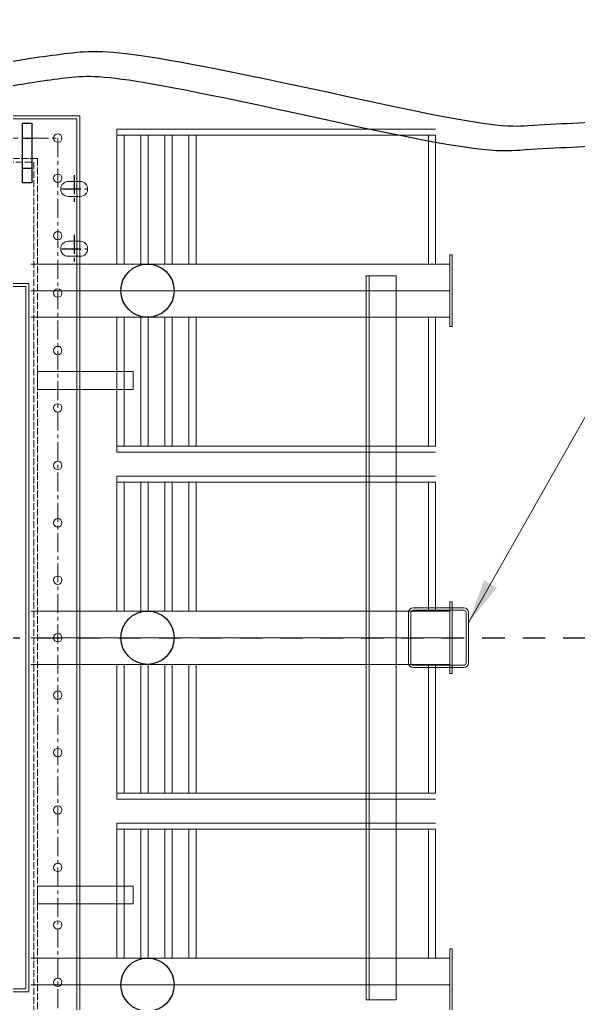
# Model space of a CAD drawing. Header units: millimetres. Extents: x 0 to 87554, y -20854 to 20404.
# Drawn here: x 10318 to 11251, y 5552 to 7196 of the extents above; entities that cross this region are included whole.
import ezdxf

# ---------------------------------------------------------------- set-up
doc = ezdxf.new("R2010")
doc.units = ezdxf.units.MM
for name, pattern in [('ACAD_ISO02W100', [15, 12, -3]), ('CENTER', [50.8, 31.75, -6.35, 6.35, -6.35]), ('JIS_02_0.7', [1.35, 0.75, -0.6])]:
    doc.linetypes.add(name, pattern=pattern)
doc.layers.get('0').update_dxf_attribs({"lineweight": 15})
for name, color, linetype in [('00', 7, 'Continuous'), ('01', 7, 'Continuous'), ('2', 4, 'CENTER'), ('CEN', 1, 'CENTER')]:
    doc.layers.add(name, color=color, linetype=linetype)
for name, color, linetype, lineweight in [('3中心线', 1, 'CENTER', 20), ('CO', 7, 'Continuous', 9), ('DAS', 3, 'ACAD_ISO02W100', 18), ('THICK', 7, 'Continuous', 0)]:
    doc.layers.add(name, color=color, linetype=linetype, lineweight=lineweight)
doc.styles.get("Standard").update_dxf_attribs({"font": 'isocp.shx', "width": 0.707, "bigfont": 'hztxt.shx'})
doc.dimstyles.new('DJ', dxfattribs={"dimtxt": 75, "dimasz": 75, "dimexe": 20, "dimexo": 0, "dimgap": 20, "dimtad": 1, "dimdec": 1, "dimtxsty": 'Standard', "dimcen": 10, "dimclrd": 95, "dimclre": 95, "dimclrt": 95, "dimadec": 0, "dimazin": 0, "dimtfac": 1, "dimtdec": 1, "dimtmove": 1, "dimatfit": 3, "dimfxl": 1, "dimlwd": 13, "dimlwe": 15, "dimarcsym": 0})

# ---------------------------------------------------------------- blocks, each defined once
blk = doc.blocks.new('r4t55')
at = {"color": 87}
for p, q in [((60, 553.5), (-60, 553.5)), ((-60, 553.5), (-60, 549.5)), ((60, 549.5), (-60, 549.5)), ((44.5, 553.5), (-44.5, 553.5)), ((-44.5, -150.5), (-44.5, 549.5)), ((0, 549.5), (0, -150.5)), ((44.5, -150.5), (44.5, 549.5)), ((60, 553.5), (60, 549.5)), ((640, 553.5), (520, 553.5)), ((520, 553.5), (520, 549.5)), ((640, 549.5), (520, 549.5)), ((624.5, 553.5), (535.5, 553.5)), ((535.5, -150.5), (535.5, 549.5)), ((580, 549.5), (580, -150.5)), ((624.5, -150.5), (624.5, 549.5)), ((640, 553.5), (640, 549.5)), ((1220, 553.5), (1100, 553.5)), ((1100, 553.5), (1100, 549.5)), ((1220, 549.5), (1100, 549.5)), ((1204.5, 553.5), (1115.5, 553.5)), ((1115.5, -150.5), (1115.5, 549.5)), ((1160, 549.5), (1160, -150.5)), ((-270, 525.5), (-270, -6.5)), ((-260, 525.5), (-260, -6.5)), ((-260, 525.5), (-44.5, 525.5)), ((-260, 513.5), (-44.5, 513.5)), ((44.5, 525.5), (260, 525.5)), ((44.5, 513.5), (44.5, 525.5)), ((44.5, 513.5), (260, 513.5)), ((260, 525.5), (260, -6.5)), ((270, 525.5), (270, -6.5)), ((310, 525.5), (310, -6.5)), ((320, 525.5), (320, -6.5)), ((320, 525.5), (535.5, 525.5)), ((320, 513.5), (535.5, 513.5)), ((624.5, 525.5), (840, 525.5)), ((624.5, 513.5), (624.5, 525.5)), ((624.5, 513.5), (840, 513.5)), ((840, 525.5), (840, -6.5)), ((850, 525.5), (850, -6.5)), ((890, 525.5), (890, -6.5)), ((900, 525.5), (900, -6.5)), ((900, 525.5), (1115.5, 525.5)), ((900, 513.5), (1115.5, 513.5)), ((-25, 459.5), (1185, 459.5)), ((-25, 409.5), (-25, 459.5)), ((1185, 459.5), (1185, 409.5)), ((-25, 414.5), (1185, 414.5)), ((1185, 409.5), (-25, 409.5)), ((-260, 125.5), (-44.5, 125.5)), ((260, 125.5), (44.5, 125.5)), ((320, 125.5), (535.5, 125.5)), ((840, 125.5), (624.5, 125.5)), ((900, 125.5), (1115.5, 125.5)), ((-260, 113.5), (-44.5, 113.5)), ((260, 113.5), (44.5, 113.5)), ((320, 113.5), (535.5, 113.5)), ((840, 113.5), (624.5, 113.5)), ((900, 113.5), (1115.5, 113.5)), ((-260, 85.5), (-44.5, 85.5)), ((260, 85.5), (44.5, 85.5)), ((320, 85.5), (535.5, 85.5)), ((840, 85.5), (624.5, 85.5)), ((900, 85.5), (1115.5, 85.5)), ((-260, 73.5), (-44.5, 73.5)), ((260, 73.5), (44.5, 73.5)), ((320, 73.5), (535.5, 73.5)), ((840, 73.5), (624.5, 73.5)), ((900, 73.5), (1115.5, 73.5)), ((-260, 45.5), (-44.5, 45.5)), ((-260, 33.5), (-44.5, 33.5)), ((260, 45.5), (44.5, 45.5)), ((260, 33.5), (44.5, 33.5)), ((320, 45.5), (535.5, 45.5)), ((320, 33.5), (535.5, 33.5)), ((840, 45.5), (624.5, 45.5)), ((840, 33.5), (624.5, 33.5)), ((900, 45.5), (1115.5, 45.5)), ((900, 33.5), (1115.5, 33.5)), ((135, -139.5), (135, 20.5)), ((135, 20.5), (165, 20.5)), ((165, 20.5), (165, -139.5)), ((1025, 20.5), (995, 20.5)), ((995, 20.5), (995, -139.5)), ((1025, -139.5), (1025, 20.5)), ((-260, 5.5), (-44.5, 5.5)), ((-260, 5.5), (-44.5, 5.5)), ((260, 5.5), (44.5, 5.5)), ((260, 5.5), (44.5, 5.5)), ((44.5, 5.5), (44.5, -6.5)), ((320, 5.5), (535.5, 5.5)), ((320, 5.5), (535.5, 5.5)), ((840, 5.5), (624.5, 5.5)), ((840, 5.5), (624.5, 5.5)), ((624.5, 5.5), (624.5, -6.5)), ((900, 5.5), (1115.5, 5.5)), ((900, 5.5), (1115.5, 5.5)), ((-270, -6.5), (-44.5, -6.5)), ((-260, -6.5), (-44.5, -6.5)), ((260, -6.5), (44.5, -6.5)), ((270, -6.5), (44.5, -6.5)), ((310, -6.5), (535.5, -6.5)), ((320, -6.5), (535.5, -6.5)), ((840, -6.5), (624.5, -6.5)), ((850, -6.5), (624.5, -6.5)), ((890, -6.5), (1115.5, -6.5)), ((900, -6.5), (1115.5, -6.5)), ((-292, -68.5), (1452, -68.5)), ((-292, -1002.5), (-292, -68.5)), ((-287, -73.5), (1447, -73.5)), ((-287, -997.5), (-287, -73.5)), ((-182.5, -88), (-182.5, -68)), ((-157.5, -68), (-157.5, -88)), ((-82.5, -88), (-82.5, -68)), ((-57.5, -68), (-57.5, -88)), ((165, -139.5), (135, -139.5)), ((995, -139.5), (1025, -139.5)), ((-12.2, -153.5), (1171.8, -153.5)), ((-12.2, -917.5), (-12.2, -153.5)), ((-7.2, -158.5), (1166.8, -158.5)), ((-7.2, -912.5), (-7.2, -158.5)), ((1166.8, -158.5), (1166.8, -912.5)), ((1171.8, -153.5), (1171.8, -917.5))]:
    blk.add_line(p, q, dxfattribs=at)
for centre in [(-255, -105.5), (-188, -105.5), (-92, -105.5), (4, -105.5), (100, -105.5), (196, -105.5), (292, -105.5), (388, -105.5), (484, -105.5), (580, -105.5), (676, -105.5), (772, -105.5), (868, -105.5), (964, -105.5), (1060, -105.5), (1156, -105.5)]:
    blk.add_circle(centre, 7, dxfattribs=at)
for centre, start, end in [((-170, -68), 0, 180), ((-70, -68), 0, 180), ((-170, -88), 180, 0), ((-70, -88), 180, 0)]:
    blk.add_arc(centre, 12.5, start, end, dxfattribs=at)
at = {"layer": '00', "color": 87}
for centre in [(0, 44.5), (580, 44.5), (1160, 44.5)]:
    blk.add_circle(centre, 44.5, dxfattribs=at)
at = {"layer": '01', "color": 87}
for p, q in [((-280, -164.5), (-280, -148.5)), ((-280, -148.5), (-180, -148.5)), ((-255, -164.5), (-255, -148.5)), ((-205, -164.5), (-205, -148.5)), ((-180, -148.5), (-180, -164.5)), ((-180, -164.5), (-280, -164.5))]:
    blk.add_line(p, q, dxfattribs=at)
at = {"layer": '3中心线', "color": 87}
for p, q in [((-255, -105.5), (1415, -105.5)), ((-255, -965.5), (-255, -105.5))]:
    blk.add_line(p, q, dxfattribs=at)
at = {"layer": 'CEN', "color": 87}
for p, q in [((-170, -98.4), (-170, -57.6)), ((-70, -98.4), (-70, -57.6)), ((-193.1, -78), (-146.9, -78)), ((-93.1, -78), (-46.9, -78))]:
    blk.add_line(p, q, dxfattribs=at)
at = {"layer": 'DAS', "color": 87}
for p, q in [((-221, -139.5), (1381, -139.5)), ((-221, -931.5), (-221, -139.5)), ((-215, -145.5), (1375, -145.5)), ((-215, -925.5), (-215, -145.5))]:
    blk.add_line(p, q, dxfattribs=at)

msp = doc.modelspace()

# ---------------------------------------------------------------- linework, layer by layer
at = {"color": 5, "lineweight": -3}
for points, knots in [([(10138.248, 7088.725), (10151.144, 7092.005), (10164.071, 7095.293), (10187.621, 7101.164), (10198.229, 7103.765), (10215.851, 7107.955), (10222.844, 7109.584), (10243.877, 7114.35), (10257.929, 7117.359), (10303.712, 7126.628), (10340.554, 7132.245), (10456.37, 7147.058), (10470.636, 7154.22), (11106.061, 7014.732), (11136.433, 7016.906), (11216.646, 7021.899), (11266.443, 7024.243), (11365.897, 7028.207), (11415.556, 7029.827), (11741.212, 7032.344), (11867.259, 7033.219), (11927.039, 7035.017), (11970.776, 7035.928), (12010.877, 7037.633), (12027.25, 7038.376), (12076.347, 7040.785), (12109.08, 7042.634), (12217.56, 7049.401), (12293.324, 7055.16), (12418.3, 7065.332), (12589.64, 7069.506), (12638.85, 7073.683)], [0, 0, 0, 0, 39.90869459, 39.90869459, 72.45840992, 72.45840992, 93.79323409, 93.79323409, 136.46288243, 136.46288243, 232.53980227, 232.53980227, 424.69364194, 424.69364194, 515.36034045, 515.36034045, 664.2956147, 664.2956147, 813.23088895, 813.23088895, 891.51689433, 891.51689433, 962.95876498, 962.95876498, 1012.29595826, 1012.29595826, 1110.97034482, 1110.97034482, 1339.26709238, 1339.26709238, 1487.34740518, 1487.34740518, 1487.34740518, 1487.34740518]), ([(10148.108, 7049.959), (10160.945, 7053.224), (10173.753, 7056.482), (10197.07, 7062.296), (10207.587, 7064.875), (10224.999, 7069.015), (10231.898, 7070.622), (10252.595, 7075.311), (10266.433, 7078.272), (10313.059, 7086.691), (10340.959, 7091.685), (10445.02, 7105.059), (10451.546, 7111.831), (11083.678, 6972.878), (11118.389, 6975.558), (11178.971, 6979.538), (11204.821, 6981.017), (11256.535, 6983.657), (11282.401, 6984.818), (11360.031, 6987.987), (11411.824, 6989.682), (11739.661, 6992.27), (11865.676, 6993.141), (11925.812, 6994.942), (11969.931, 6995.862), (12010.787, 6997.589), (12027.519, 6998.344), (12077.728, 7000.798), (12111.184, 7002.686), (12178.06, 7006.861), (12211.481, 7009.147), (12311.697, 7016.442), (12378.447, 7021.888), (12592.285, 7029.587), (12617.262, 7031.707), (12642.233, 7033.826)], [0, 0, 0, 0, 39.7269061, 39.7269061, 72.42897964, 72.42897964, 93.89798441, 93.89798441, 136.83599394, 136.83599394, 222.71201302, 222.71201302, 394.46405118, 394.46405118, 499.1675563, 499.1675563, 576.97787912, 576.97787912, 654.78820194, 654.78820194, 810.40884757, 810.40884757, 888.48679191, 888.48679191, 960.8237947, 960.8237947, 1010.97746926, 1010.97746926, 1111.28481839, 1111.28481839, 1211.59216752, 1211.59216752, 1412.20686578, 1412.20686578, 1487.34740518, 1487.34740518, 1487.34740518, 1487.34740518])]:
    msp.add_open_spline(points, degree=3, knots=knots, dxfattribs=at)
at = {"layer": '2', "color": 1, "linetype": 'JIS_02_0.7', "ltscale": 50}
msp.add_line((6837.976, 6162.757), (13206.433, 6162.757), dxfattribs=at)
at = {"layer": 'CO', "color": 1}
for points in [[(11059.387, 6212.757), (10975.387, 6212.757, 0.41421356), (10967.387, 6204.757), (10967.387, 6120.757, 0.41421356), (10975.387, 6112.757), (11059.387, 6112.757, 0.41421356), (11067.387, 6120.757), (11067.387, 6204.757, 0.41421356)], [(11059.387, 6208.757), (10975.387, 6208.757, 0.41421356), (10971.387, 6204.757), (10971.387, 6120.757, 0.41421356), (10975.387, 6116.757), (11059.387, 6116.757, 0.41421356), (11063.387, 6120.757), (11063.387, 6204.757, 0.41421356)]]:
    msp.add_lwpolyline(points, format="xyb", close=True, dxfattribs=at)

# ---------------------------------------------------------------- block references
at = {"lineweight": -3, "rotation": 270}
msp.add_blockref('r4t55', (10486.912, 6742.756), dxfattribs=at)

# ---------------------------------------------------------------- leaders
at = {"layer": 'THICK', "lineweight": -3}
msp.add_leader([(11067.387, 6187.492), (11988.173, 7815.165), (12511.443, 7815.165)], dimstyle='DJ', override={"dimtad": 0, "dimfxl": 1.25, "dimarcsym": 1}, dxfattribs=at)

doc.saveas('drawing.dxf')
